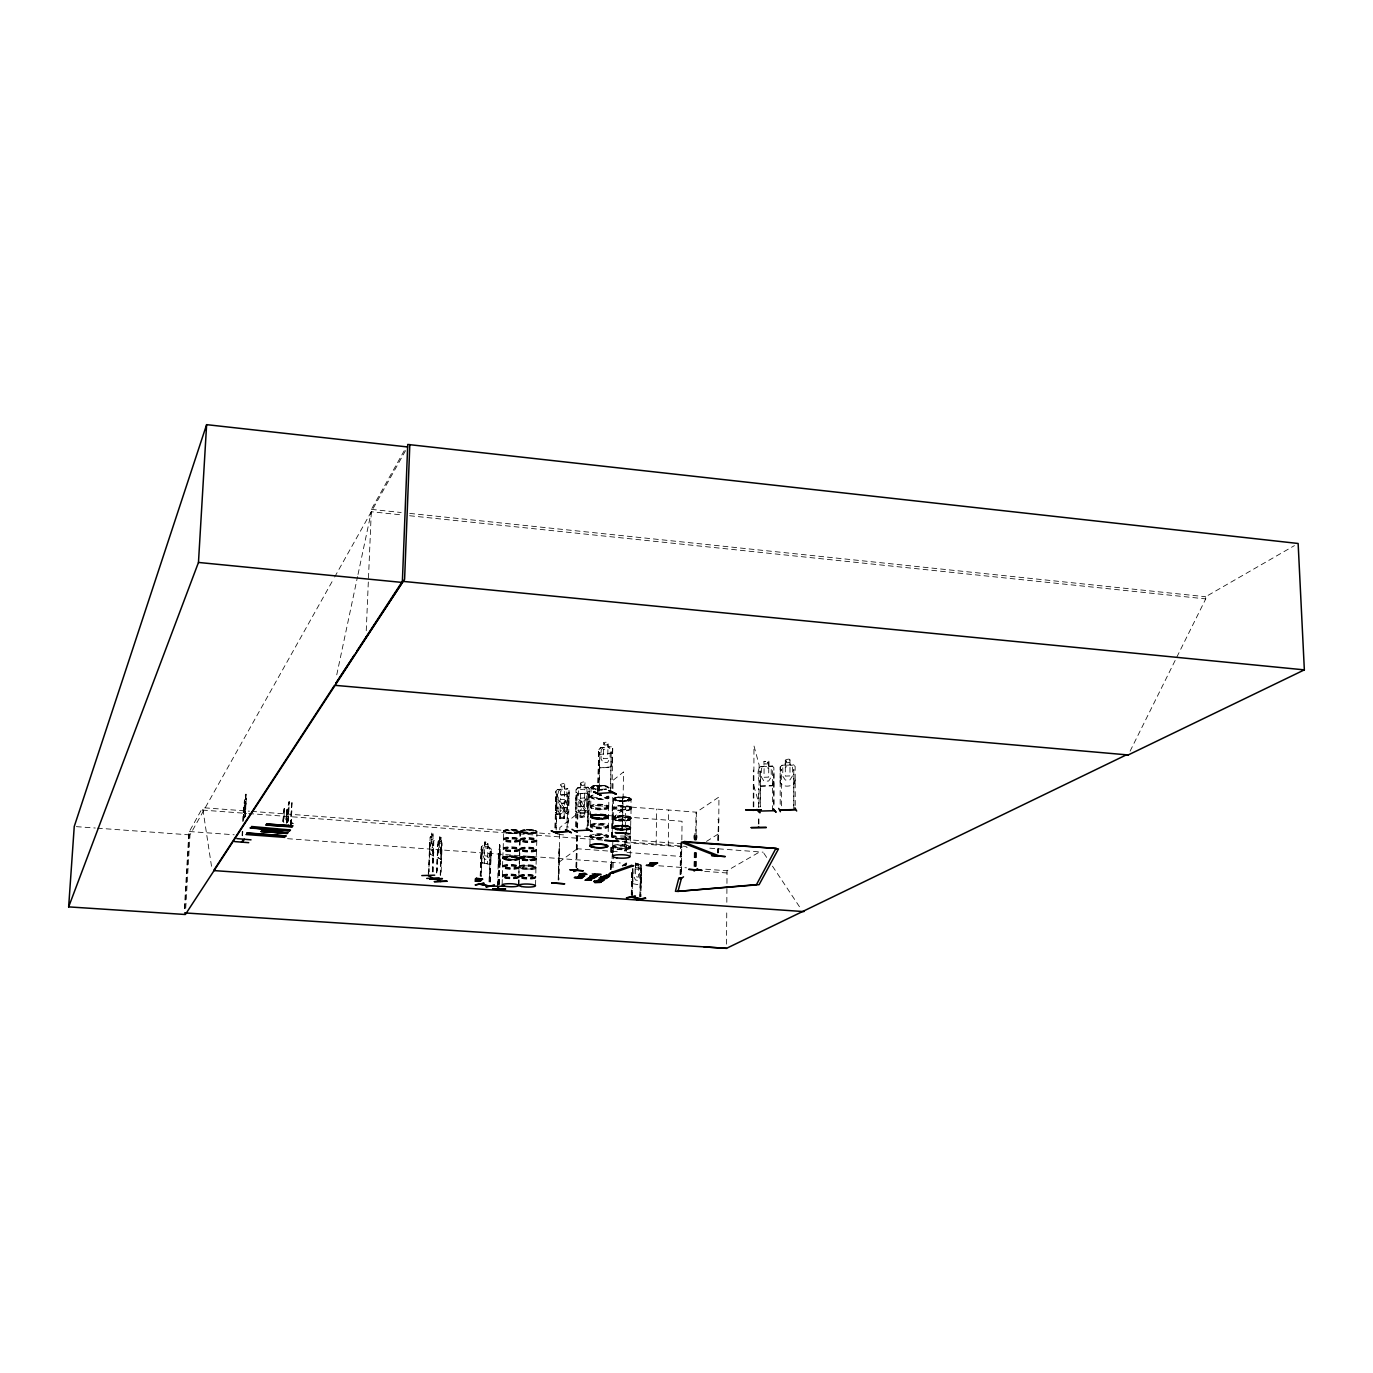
<?xml version="1.0" encoding="UTF-8"?>
<svg xmlns="http://www.w3.org/2000/svg" width="1373" height="1373" viewBox="0 0 1373 1373"><rect width="100%" height="100%" fill="white"/><g stroke="black" fill="none" stroke-linecap="round" stroke-linejoin="round"><path stroke-width="0.75" stroke-dasharray="5 3.75" d="M793.766 809.555L793.783 769.361L795.242 769.429L793.783 769.361M793.851 805.453L793.869 769.481M795.242 805.402L795.156 766.443L793.508 764.95L781.941 765.345L780.139 767.009L780.207 805.9M768.914 766.117L768.897 761.174L763.903 761.363L764.075 766.46L761.586 768.194L761.552 777.358L764.04 781.203L768.691 781.031L771.214 777.015L771.231 767.833L768.743 766.288L768.726 761.346L764.092 761.569M772.381 810.654L772.484 770.562L773.96 770.631L773.874 806.5L773.874 767.644L772.278 765.962L773.737 767.764M780.293 767.078L780.276 780.207L781.941 784.91M781.58 805.848L781.563 769.807L780.173 769.858L781.563 769.807M753.262 806.843L753.331 770.047M753.794 806.843L753.966 745.831L759.149 765.036L758.994 807.307M758.411 823.972L758.359 815.356M758.48 807.307L758.462 788.256M758.926 823.972L758.891 815.339M760.419 771.128L760.282 806.946L760.419 771.128L759.046 771.18M766.649 857.421L763.165 852.187L763.182 849.887M717.65 852.959L717.684 848.771M717.753 840.413L718.783 819.286L717.907 819.509M718.113 852.993L718.096 848.531M718.216 840.448L718.319 819.252M718.525 852.753L718.56 848.565M718.628 840.207L718.954 797.009L696.351 812.232L696.077 840.053M726.54 944.161L726.763 910.659M726.832 902.284L726.935 885.534M726.952 883.44L727.038 870.757L761.363 850.934M680.15 874.567L680.459 846.901M680.287 874.481L680.648 842.559M681.677 842.747L681.317 874.652L681.815 841.992M681.849 839.933L682.055 821.294L612.924 815.94L612.547 836.775M694.137 866.449L694.275 852.204M694.395 839.984C692.009 832.004 698.943 831.866 696.454 839.813M694.275 866.363L694.429 852.118M694.549 839.898L694.601 833.789M695.322 866.535L695.476 850.247M695.579 840.07L696.506 833.703M695.459 866.449L695.613 852.204M695.733 839.984L696.008 812.164L625.762 806.655L625.367 829.944M695.802 866.517L695.871 851.998M696.197 866.294L696.334 852.032M668.256 845.888L668.702 810.036M656.14 844.979L656.637 809.075M631.271 799.206L629.435 800.339M630.156 856.066L630.396 847.639M630.499 834.389L630.825 818.892M631.271 895.093L631.683 869.658M631.563 895.042L631.975 869.607M632.438 868.268L633.056 883.714L632.061 879.389M632.095 897.376L632.541 869.83M632.438 895.196L632.85 869.761M634 868.56L633.88 876.334L635.39 879.973L638.308 880.522L639.921 877.484L638.668 863.771L635.459 863.171L635.476 867.324M635.493 867.496L635.545 863.154M639.784 896.655L640.573 864.887L640.093 896.603M640.642 896.826L641.431 865.059L640.951 896.758M632.953 883.731L640.402 885.104L641.517 881.157L641.689 870.001L640.522 868.337L635.579 867.479M612.512 748.457L612.272 761.861L610.848 766.906L600.001 767.867L598.542 763.148M610.59 869.435L610.745 860.871M610.899 852.307L611.054 843.743M612.066 788.377L612.753 748.422L611.208 746.723L608.016 747.032L608.119 742.021L603.434 742.484L603.571 747.684L601.202 749.572L601.031 758.943L603.296 762.753L607.655 762.341L610.075 758.102L610.247 748.714L607.93 747.255L607.947 742.209M610.728 869.349L610.882 860.785M611.036 852.204L611.191 843.64M611.191 869.469L611.345 860.905L611.311 869.384M611.5 852.341L611.654 843.777M611.569 837.29L612.375 802.93L612.238 837.204M611.62 852.255L611.774 843.691M612.066 837.341L612.787 796.992M612.924 788.634L613.079 780.293L623.599 771.901L622.432 829.996M611.86 867.479L612.221 854.555M612.135 852.496L612.427 843.846M612.615 855.705L612.581 846.746M612.839 841.855L612.615 846.66M617.352 829.464L613.233 828.245L613.165 817.776M613.25 817.484L613.439 808.646M613.645 798.743L613.319 808.268M613.044 867.582L613.405 854.641M613.319 852.599L613.594 843.932M614.52 827.473L614.812 828.125M614.932 798.708L616.099 799.223L614.675 799M614.623 827.73L614.16 828.022M621.935 829.961L622.535 795.121M622.123 829.824L622.724 794.984M625.196 832.69L624.887 851.123L625.333 832.072M626.088 851.226L626.586 828.588L625.384 828.503M626.225 851.123L626.517 832.69M628.405 800.442L627.736 799.738L629.074 800.133M627.942 829.155C626.139 828.211 631.151 828.794 626.998 828.811M629.606 800.064L628.062 799.67M597.736 791.517L598.645 749.709L600.396 747.822L611.294 746.775M597.976 791.637L598.645 749.709M599.023 791.414L599.778 752.507L599.263 791.534M597.066 818.342L606.849 817.519L605.459 817.81M608.514 808.079A8.907 1.939 1.1 0 1 595.075 809.469A8.907 1.939 1.1 0 1 595.23 806.123A8.907 1.939 1.1 0 1 608.514 808.079L608.342 826.495M610.453 792.478L611.208 751.443L612.495 751.306M610.762 788.497L611.208 751.443M291.368 823.302L291.316 823.011M291.642 823.714L292.621 822.77L292.792 823.714M576.591 826.615L577.106 792.393L575.888 792.478L577.106 792.393M575.974 867.393L576.66 835.059M576.282 867.17L576.883 834.63M576.917 827.782L577.226 813.159L612.152 815.871M576.42 867.427L577.106 835.093M576.746 867.204L577.364 834.767M577.587 827.936L577.896 813.297L559.824 827.593L558.622 879.973M588.004 787.192C581.328 790.247 588.845 778.405 580.573 783.022L580.539 787.759L577.604 787.948L588.004 787.192L589.377 788.754L588.639 825.757M588.948 810.242L587.352 812.027L584.469 812.232L584.435 817.004L580.075 817.107L580.178 812.387L577.982 810.98L578.17 802.175L580.47 798.228L580.642 789.475L584.795 789.149L584.606 797.953M580.71 783.176L580.676 787.913L578.428 789.647L578.256 798.434L580.384 802.038L584.52 801.729L586.82 797.782L587.009 788.977L584.812 787.587L585.001 782.679M587.129 830.013L587.919 791.569L589.343 791.586L587.919 791.569M587.421 825.842L588.107 791.672M588.451 825.654L589.171 788.789M589.944 845.167L590.047 835.762A9.079 1.871 1.1 0 1 602.97 834.527A9.079 1.871 1.1 0 1 605.424 837.599M590.716 806.002L590.905 797.456M591.128 787.158L590.939 795.842M592.278 787.742L593.445 787.398M592.673 816.42L591.471 816.901L592.69 816.369M593.205 787.536L592.827 787.793M558.176 879.956L559.206 848.325L558.931 879.767M558.485 879.733L559.206 848.325M564.2 813.52L564.234 818.377L559.824 818.703L560.012 813.794L557.85 812.37L558.056 803.6L560.338 799.687L560.527 790.951L564.646 790.625L564.44 799.395L566.568 802.965L566.38 811.752L564.131 813.485L564.028 818.205M559.978 818.531L560.081 813.829M564.715 784.343L564.681 789.063L566.843 790.47L566.654 799.24L564.354 803.154L564.166 811.924L560.047 812.215L560.253 803.445L564.372 803.136L560.253 803.462L558.142 799.875L558.33 791.123L560.579 789.389L560.476 784.515C569.846 780.087 560.356 791.637 567.838 788.668L569.194 790.247L568.405 827.112M566.877 831.369L567.736 793.028L568.954 792.942M567.186 827.198L567.736 793.028M568.714 802.793L568.988 790.282M575.373 826.7L576.008 789.732L577.673 787.982M576.094 798.605L575.836 811.151L577.123 812.644L587.404 812.061M555.001 827.936L555.928 791.191L557.575 789.458L560.424 789.235M555.207 828.039L555.928 791.191M556.168 829.979L557.009 793.851L556.425 827.953M534.011 859.755C533.908 861.952 510.43 854.195 502.999 857.164M534.663 832.244C539.572 832.089 525.859 835.007 513.742 829.498M535.556 885.173L535.779 877.467M536.431 850.556L536.002 868.028A8.341 1.613 1.5 0 0 525.481 865.831A8.341 1.613 1.5 0 0 522.015 868.457A8.341 1.613 1.5 0 0 535.899 868.028L535.796 876.214M536.826 840.533L536.534 849.338M536.894 831.557L536.86 840.448M517.398 859.464L516.883 859.086M518.445 832.055L517.381 831.763M516.832 858.794L515.819 859.275L517.827 858.863M517.398 832.484C518.805 831.231 516.746 832.999 517.604 832.501M517.844 859.395L516.437 859.567M517.209 832.227L518.359 832.038M518.565 884.864L519.166 866.723M519.045 867.822L519.045 867.873A8.341 1.613 1.5 0 1 505.092 868.165A8.341 1.613 1.5 0 1 508.473 865.539A8.341 1.613 1.5 0 1 518.943 867.736L518.874 876.935M519.989 831.249L519.921 849.235M519.114 884.83L518.977 876.609M520.573 831.214L519.904 839.692M522.581 831.592L521.397 831.712L522.306 831.283M521.191 858.211L522.083 858.76L521.174 858.485M287.146 816.592L287.008 810.036M291.179 824.589L292.003 803.411M489.028 881.861L490.23 851.397L489.32 881.809M489.938 882.032L491.122 851.586L489.921 851.466M490.23 881.964L491.156 849.012L489.989 847.433L482.421 845.922L481.391 847.158L481.134 858.417M487.896 846.832L491.242 848.995L490.899 860.339L489.56 864.355L481.82 862.862L480.928 858.451M497.61 886.632L498.468 851.964M497.987 884.384L499.137 849.424M498.124 884.607L499.103 849.424M499.309 884.298L499.618 844.584L499.875 859.035M498.862 884.298L499.738 854.246M498.983 884.521L499.652 850.368M498.639 860.751L499.995 867.204L500.287 850.35M502.14 884.521L502.329 876.918M502.364 875.511L502.449 866.895M503.41 838.852L503.651 831.712M502.878 858.743L502.964 857.181L503.119 858.64M505.487 831.146L504.475 831.334L505.573 830.94M504.423 858.52L504.251 858.022M505.436 830.974L504.475 831.42L505.865 831.437M480.172 876.128L481.271 849.647M480.464 876.077L481.271 847.072L482.472 845.751L484.823 846.214L483.124 847.45L482.884 855.345L484.429 859.069L487.518 859.67L489.251 856.598L489.492 848.703L487.999 846.849M481.082 876.3L482.18 849.836L481.374 876.249M484.72 846.197L484.755 841.992L488.136 842.627L487.381 863.909M484.309 863.308L484.841 841.975L488.136 842.627M436.374 872.885L437.798 844.172L437.266 871.048M436.803 872.868L437.918 841.598C438.296 838.474 442.775 842.318 442.106 844.241L441.042 875.339M438.553 840.345L437.953 857.576L441.128 859.584L441.711 842.404M439.429 841.134L439.669 836.689L441.076 837.581L441.54 843.794L440.441 854.727L439.12 853.92L438.536 850.076L439.669 836.689L441.025 837.684M440.75 841.941L441.076 837.581M440.218 875.116L441.196 846.557M440.596 875.339L441.625 846.54M428.273 873.554L429.886 840.533L429.183 871.701M428.599 875.837L430.144 837.942C429.509 834.269 436.219 840.43 432.873 838.302L433.216 833.909L431.654 833.016L433.164 834.012M433.405 848.171L432.564 851.157L431.225 850.35L430.624 846.472L431.791 833.016M432.323 871.701L433.336 842.953M432.718 871.924L433.01 838.302M433.164 871.906L433.851 838.766L434.452 840.585M287.317 822.702L287.832 806.329L289.222 801.798L288.244 825.739M287.609 822.719L289.222 801.798M290.458 825.207L291.711 804.063M290.664 825.224L291.385 808.577M282.752 821.432L284.314 808.731L283.902 822.221M283.044 821.466L284.314 808.731M366.248 630.722L371.397 509.383L404.606 450.018M287.18 809.778L286.322 814.824L286.717 811.031M291.814 802.553L291.505 807.925M624.303 825.722L628.216 826.031M242.077 835.539L242.283 831.437M242.643 821.397L243.725 804.664M242.369 835.831L242.592 831.712M243.244 819.372L244.634 800.305L244.154 802.261M242.558 835.591L242.781 831.472M243.33 821.174L244.291 802.244M245.87 794.16L244.377 813.451L246.024 794.178L245.183 795.242M244.651 816.815L245.681 800.425L244.566 809.813L245.218 808.92M245.149 816.849L246.248 799.378L245.286 816.472L245.595 811.615M590.15 835.419L590.064 835.711A9.079 1.871 1.1 0 0 601.357 837.993M601.855 814.601C604.034 813.194 612.89 817.141 605.527 818.068M608.754 807.221L608.874 797.181M612.804 836.569L612.942 837.53A8.753 1.802 1 0 1 621.797 836.003A8.753 1.802 1 0 1 630.447 837.976L630.482 847.055A8.907 1.802 1 0 1 616.958 848.291A8.907 1.802 1 0 1 617.232 845.184A8.907 1.802 1 0 1 630.447 847.021L630.43 846.969M211.511 866.294L202.62 807.684L249.508 811.203M283.61 822.204L284.022 808.714M286.459 823.096L286.906 814.532M286.665 823.096L286.7 818.995M288.176 821.603L288.931 801.763M290.973 824.572L292.02 807.273M513.021 856.392L515.029 856.409M184.394 908.6L188.77 833.789M184.857 908.737L189.371 831.523L202.62 807.684M185.733 908.222L190.006 834.904L333.622 578.891M536.448 850.574L536.654 849.647M502.552 866.397L503.102 849.75M286.15 817.879L286.408 815.476M499.806 867.204L500.235 863.291M500.081 859.447L499.738 862.398L499.137 857.799M590.922 795.894L590.888 797.301M590.304 825.242L590.647 807.375M286.562 810.602L287.094 809.521M291.557 803.634L292.174 802.793M609.063 787.724L604.532 785.699L595.556 785.476M608.565 816.986L608.17 817.519A8.873 1.888 1.1 0 0 595.058 815.716A8.907 1.905 1.1 0 0 594.904 818.995A8.873 1.888 1.1 0 0 608.308 817.639L606.231 818.257M613.439 799L616.22 797.438L624.766 797.061M613.233 828.245C614.795 823.886 627.547 825.224 630.825 827.988A8.787 1.836 1 0 0 617.61 826.306A8.787 1.836 1 0 0 617.335 829.481L619.463 829.687M590.922 787.416L595.556 785.51M605.733 818.428C602.026 818.274 590.716 820.865 590.682 815.528M433.851 852.032L433.267 856.048L434.04 852.084M499.12 849.509L499.343 848.205M515.75 829.67L503.719 830.511L506.174 832.467A8.221 1.699 1.6 0 1 509.486 829.687A8.221 1.699 1.6 0 1 519.801 831.987L520.779 831.987M520.178 831.506C521.98 828.571 539.692 828.382 535.796 832.793L535.075 832.793M504.011 859.103L505.418 859.447A8.238 1.613 1.5 0 1 508.748 856.803A8.238 1.613 1.5 0 1 519.08 859L519.646 858.074M533.977 859.292C538.662 859.652 519.595 862.828 519.921 857.49C522.169 855.207 541.889 856.237 533.994 859.635M286.528 814.841L286.133 819.372M519.063 867.685L519.475 866.741M631.099 808.543L631.082 808.628A8.873 1.922 1 0 1 617.627 810.001A8.873 1.922 1 0 1 617.901 806.672A8.873 1.922 1 0 1 631.065 808.611L630.996 798.64L626.86 797.335M336.745 674.847L357.564 576.557M358.01 574.463L371.294 511.734L401.088 514.841M535.796 877.484L535.83 876.386M640.23 884.967L641.414 881.123M519.698 849.647L519.114 866.5M598.456 763.234L599.984 768.091L610.985 767.078L612.495 761.912M555.705 803.84L557.095 808.388L567.461 807.633L568.92 802.845M575.888 798.554L577.364 793.766L587.85 793.01L589.274 797.593M575.956 798.588L577.364 793.766M588.914 801.351L587.49 806.02L577.261 806.775L575.802 802.398L577.226 806.981L587.661 806.208L589.12 801.403M555.859 800.03L557.249 795.224L567.667 794.469L569.074 799.035M555.996 800.047L557.318 795.259L567.564 794.641M795.173 779.71C796.632 787.656 778.731 788.686 780.104 780.242M793.628 784.669L795.156 779.658M772.312 785.819L773.84 780.842L772.312 785.819L760.539 786.197C759.08 780.551 755.51 770.837 760.762 766.58L772.244 766.168L768.708 766.254M502.312 875.785L502.346 876.918M519.509 866.655L519.904 849.218M608.29 826.632L608.136 836.277M612.839 836.432L612.942 835.934A8.753 1.802 1 0 0 622.741 837.925A8.753 1.802 1 0 0 630.224 835.814M630.842 818.892L630.825 817.948M608.085 836.946L607.999 837.461A8.942 1.836 1.1 0 0 598.336 835.419A8.942 1.836 1.1 0 0 590.236 837.41A8.942 1.836 1.1 0 0 601.305 839.092M430.659 836.689L430.006 837.942M631.048 808.663L630.962 818.308A8.873 1.888 1 0 1 617.455 819.544A8.873 1.888 1 0 1 617.73 816.266A8.873 1.888 1 0 1 630.911 818.188L630.945 818.222M590.339 816.128L593.119 814.687M519.921 840.19L519.629 849.132M503.222 848.463L503.376 840.396M1130.099 751.151L1205.734 598.903L1205.648 596.74L1294.43 545.613M516.505 832.313L518.548 831.832M521.826 831.626L522.598 831.798M516.866 859.532L516.385 859M518.17 859.515L519.148 859.017A8.238 1.613 1.5 0 1 505.401 859.447L518.376 859.395L516.78 859.447M515.39 859.91L517.741 858.88M334.669 577.02L405.55 450.653M533.102 859.515L534.303 859.429M590.373 816.506L593.119 815.133M629.143 828.794L627.066 828.932M606.986 817.965L604.498 817.93L605.871 818.257M605.665 817.793L606.849 817.827L605.442 818.136M534.011 832.725L534.131 832.759M516.643 832.244L517.535 832.021M628.439 799.635L627.324 800.305L629.332 800.013M622.226 801.18L617.85 800.837A8.753 1.939 1 0 1 618.107 797.49A8.753 1.939 1 0 1 631.099 799.429L630.842 799.91A8.684 1.922 1 0 1 617.867 801.317A8.684 1.922 1 0 1 618.125 798.005A8.684 1.922 1 0 1 631.031 799.927M627.186 829.155L629.109 829.189L628.422 828.64M628.199 826.048C635.596 828.932 622.329 830.957 619.463 829.721M630.413 828.537L630.791 827.988A8.787 1.836 1 0 1 617.335 829.481M245.338 795.259L245.99 794.349M245.836 795.276L245.75 796.786M245.081 799.687L244.48 800.425L246.248 798.228M245.595 798.897L246.265 798.073L246.385 799.481M243.519 818.462L245.132 816.317L243.673 818.48M502.964 857.576L504.028 859.086M598.868 749.795L600.464 747.976M576.214 789.818L577.724 788.136M567.083 813.279L568.8 811.683L567.135 813.434L564.337 813.674M758.926 768.228L760.659 766.391L764.057 766.426M612.409 817.879L622.964 810.019M559.034 862.193L577.141 848.823M612.409 837.513L613.714 837.513M630.379 828.623L628.371 829.172M519.938 857.902L523.731 856.958M536.689 832.278A8.221 1.699 1.5 0 0 526.443 829.979A8.221 1.699 1.5 0 0 523.027 832.759A8.221 1.699 1.5 0 0 536.689 832.278L535.813 830.699M502.981 857.593L513.004 856.58L519.475 858.451M706.46 841.426L718.663 833.737M592.467 787.587L593.376 787.518M517.57 832.364L518.702 832.536M518.891 832.484L519.869 832.004A8.221 1.699 1.6 0 1 506.156 832.467M591.488 816.849L592.673 816.781L591.54 816.746M517.278 859.532L518.205 859.309M521.105 858.691L521.98 858.691M535.11 859.824L536.38 858.64M519.063 832.416L506.174 832.501M592.226 786.197L593.685 785.802M615.035 799.12L615.173 798.897M605.733 818.394L606.832 817.467M627.358 828.417L628.851 828.4M624.32 825.585C601.666 825.001 619.292 832.227 629.418 828.657M520.779 857.49L522.049 857.181M638.565 863.789L635.459 863.171M638.599 867.925L641.586 870.036M628.456 800.751L619.961 801.043M593.119 814.67L601.855 814.464M593.102 815.099L597.152 814.704M505.058 856.872L508.714 856.529M516.128 859.172L517.587 859.292M515.407 859.549L519.457 857.988M598.628 754.498L612.684 753.176M600.018 752.627L598.731 752.747M557.575 789.458L567.77 788.823M557.215 793.954L556.014 794.057M577.467 793.92L587.73 793.182M560.338 799.704L564.457 799.378M580.47 798.262L584.606 797.919L586.752 801.523L586.58 810.345L584.314 812.095L584.28 816.849L579.921 817.278L580.024 812.559L576.986 812.782L575.682 811.22M556.923 814.017L567.152 813.314M555.567 812.627L556.923 814.206L559.927 813.983M564.234 818.377L559.824 818.703M628.405 799.91L627.41 800.15M601.7 818.806L603.863 818.651M514.171 833.068L516.128 832.948M534.011 832.398L535.298 832.416M523.731 856.924L536.019 858.228M505.127 858.468L504.114 857.988M515.407 859.567L505.418 859.103M534.2 859.841L534.612 859.412M781.906 765.224L785.15 765.104L785.133 760.144C795.379 755.631 785.339 767.73 793.594 764.778L795.156 766.443M760.659 786.025L772.192 785.665M437.815 857.576L441.248 859.412M597.718 785.356L600.052 785.339M597.152 814.67L605.853 815.339L608.514 816.866M526.477 829.704A8.169 1.699 1.5 0 1 536.654 831.987A8.169 1.699 1.5 0 1 523.062 832.467A8.169 1.699 1.5 0 1 526.477 829.704L528.554 829.652M628.148 829.086L628.765 828.88M621.729 829.79L624.011 829.773M508.765 856.1A8.238 1.613 1.5 0 1 519.097 858.314A8.238 1.613 1.5 0 1 505.418 858.743A8.238 1.613 1.5 0 1 508.765 856.1L510.859 856.117M513.433 860.03L509.177 859.944M499.497 848.789L500.064 866.226M527.85 856.821L529.995 856.906M526.082 859.893L528.21 859.979M628.662 799.618L630.001 800.287L629.246 799.687M605.888 817.604L606.866 817.776M599.383 818.428L590.665 816.815M704.709 871.374L727.038 872.971M576.471 848.686L611.517 851.277M612.289 851.346L618.588 851.809M626.998 852.444L681.66 856.495M189.371 831.523L234.182 834.784M287.523 838.68L620.356 862.982M635.304 864.063L643.834 864.681M658.765 865.779L686.5 867.805M705.705 869.212L727.038 870.757M76.339 826.649L95.286 828.022M97.397 828.176L190.006 834.904M251.637 811.374L550.041 833.84M558.571 834.475L567.083 835.127M575.613 835.762L603.331 837.856M616.117 838.817L680.047 843.623M202.483 810.087L246.574 813.4M248.702 813.554L603.073 840.156M622.278 841.598L686.311 846.42M709.807 848.171L763.165 852.187M625.161 842.662L687.221 847.313M285.979 819.904L285.927 818.651M293.41 823.44L291.694 823.697M694.463 833.874L695.648 833.977M243.484 818.634L243.639 814.446M504.063 858.571L505.436 859.086A8.187 1.613 1.5 0 0 519.045 858.64A8.187 1.613 1.5 0 0 508.765 856.443A8.187 1.613 1.5 0 0 505.453 859.069M371.397 509.383L401.191 512.507M409.703 513.399L1205.648 596.74M409.6 515.733L1205.734 598.903M617.352 829.155A8.77 1.836 1 0 0 630.636 827.85L630.791 827.902A8.77 1.836 1 0 0 617.627 825.98A8.736 1.836 1 0 0 617.369 829.12A8.736 1.836 1 0 0 630.585 827.816A8.736 1.836 1 0 0 617.644 825.962A8.77 1.836 1 0 0 617.352 829.155L619.463 829.292M604.635 817.862L605.647 818.154M624.749 797.095L626.877 797.301M522.358 859.378A8.187 1.613 1.5 0 0 535.985 858.949A8.187 1.613 1.5 0 0 525.756 856.752A8.187 1.613 1.5 0 0 522.358 859.378L524.074 859.687M594.921 818.085L591.643 817.33M603.983 815.03L605.836 815.39M482.009 862.725L489.577 864.183M640.264 864.956L641.431 865.059M480.979 849.715L482.18 849.836M484.532 855.671L487.621 856.271M484.772 847.776L487.844 848.377M533.754 857.421L535.092 857.782M628.662 797.679L630.07 798.125M606.385 786.043L607.827 786.506M504.063 858.743L503.136 858.314M556.854 814.172L555.636 812.524M567.461 807.633L557.146 808.199L555.773 803.754M600.396 747.822L603.416 747.53M587.781 792.976L589.12 797.627M589.309 788.72L587.867 787.313M430.538 836.844L431.534 837.479M440.716 839.658L439.926 837.719L440.767 838.251M286.888 809.504L287.214 810.396M772.467 866.14L800.322 908.016M499.995 867.204L498.674 865.23L498.777 860.751M590.956 787.398L595.487 789.303A8.925 2.008 1.1 0 1 591.626 786.832A8.925 2.008 1.1 0 1 601.614 785.734A8.925 2.008 1.1 0 1 608.926 787.862M499.635 848.789L500.424 850.35M500.081 847.519L500.115 846.111M499.618 844.584L500.218 845.562M613.474 798.983L617.867 800.802A8.753 1.939 1 0 0 631.099 799.429M630.499 836.346L630.447 837.89A8.753 1.802 1 0 1 621.574 839.607M753.794 785.751L759.012 803.789M246.265 798.073L246.402 799.395M626.277 835.728A8.89 1.836 1 0 1 628.68 838.474A8.89 1.836 1 0 1 615.344 838.388M613.079 837.53A8.89 1.836 1 0 1 615.482 835.797M617.215 839.281A8.753 1.802 1 0 1 615.43 838.954M629.486 835.951A8.89 1.836 1 0 1 627.015 838.251A8.89 1.836 1 0 1 615.344 837.873M613.954 837.461A8.89 1.836 1 0 1 614.057 835.625M606.231 788.84A8.89 2.008 1.1 0 1 591.917 787.982A8.89 2.008 1.1 0 1 599.314 785.287A8.89 2.008 1.1 0 1 608.565 787.999M602.215 790.161A8.856 1.991 1.1 0 1 597.65 790.076M593.702 789.475A8.856 1.991 1.1 0 1 595.607 786.386A8.856 1.991 1.1 0 1 608.565 787.845M606.145 796.357A8.907 1.974 1.1 0 1 606.059 799.137A8.907 1.974 1.1 0 1 593.479 798.897A8.907 1.974 1.1 0 1 593.531 796.117M607.69 796.186A9.045 2.008 1.1 0 1 604.944 798.777A9.045 2.008 1.1 0 1 592.861 798.176A9.045 2.008 1.1 0 1 593.445 795.499M608.582 796.168A9.045 2.008 1.1 0 1 597.427 798.399A9.045 2.008 1.1 0 1 593.445 794.967M608.737 796.1A8.907 1.974 1.1 0 1 604.223 797.713M597.495 797.764A8.907 1.974 1.1 0 1 592.141 794.778M601.34 838.525A9.079 1.871 1.1 0 1 590.012 836.655L590.064 836.741A9.079 1.871 1.1 0 1 599.915 834.835A9.079 1.871 1.1 0 1 607.793 837.341M590.493 825.688A9.062 1.905 1.1 0 1 603.107 824.692A9.062 1.905 1.1 0 1 606.66 827.576A9.062 1.905 1.1 0 1 592.827 827.576M591.385 827.147A9.062 1.905 1.1 0 1 590.493 826.666M596.809 833.72A8.942 1.836 1.1 0 1 607.964 835.882L608.033 835.882A8.942 1.836 1.1 0 1 595.281 837.135A8.942 1.836 1.1 0 1 592.776 834.115M590.613 827.267A8.925 1.871 1.1 0 1 600.808 825.139A8.925 1.871 1.1 0 1 606.54 828.159A8.925 1.871 1.1 0 1 591.506 827.73M590.201 825.636A9.062 1.905 1.1 0 1 603.107 824.16A9.062 1.905 1.1 0 1 605.081 827.387A9.062 1.905 1.1 0 1 590.493 826.134M785.305 766.889L785.305 776.088L789.99 775.917L789.99 766.718L785.305 766.889M785.287 760.299L785.322 765.259L782.799 766.992L782.782 776.174L785.287 780.036L789.99 779.864L792.496 775.831L792.513 766.632L789.99 765.087L789.973 760.127L785.287 760.299M786.163 761.123L786.145 762.77L789.166 762.65L789.166 761.02L786.163 761.123M767.919 762.238L767.919 763.869L764.915 763.989L764.933 762.341L767.919 762.238M768.743 767.919L768.708 777.101L764.04 777.272L764.075 768.091L768.743 767.919M635.562 868.869L635.442 876.626L638.359 877.193L638.479 869.435L635.562 868.869M636.162 864.115L636.145 865.505L638.016 865.865L638.033 864.475L636.162 864.115M603.536 749.349L603.365 758.72L607.724 758.308L607.913 748.937L603.536 749.349M604.429 743.428L604.395 745.093L607.209 744.818L607.226 743.153L604.429 743.428M580.384 802.004L580.195 810.808L584.349 810.516L584.538 801.695L580.384 802.004M580.865 814.704L580.83 816.266L583.491 816.077L583.525 814.498L580.865 814.704M581.5 783.932L581.466 785.493L584.126 785.287L584.16 783.726L581.5 783.932M560.699 816.094L560.665 817.656L563.308 817.467L563.342 815.905L560.699 816.094M561.385 785.425L561.351 786.986L563.994 786.78L564.028 785.219L561.385 785.425M485.476 842.953L485.424 844.361L487.398 844.755L487.449 843.348L485.476 842.953M439.514 842.541L439.24 850.505L440.561 851.311L440.836 843.365L439.514 842.541M431.62 838.903L431.345 846.918L432.684 847.725L432.958 839.727L431.62 838.903M432.049 834.046L432.855 836.003L432.049 834.046M630.911 809.143L630.928 809.195A8.736 1.888 1 0 1 617.678 810.568A8.736 1.888 1 0 1 617.953 807.29A8.736 1.888 1 0 1 630.911 809.195M630.31 848.085L630.31 848.136A8.77 1.768 1 0 1 617.009 849.389A8.77 1.768 1 0 1 617.266 846.334A8.77 1.768 1 0 1 630.276 848.136M586.134 810.276L584.641 810.516L582.392 806.397C580.556 813.348 575.544 812.181 581.551 805.402C575.544 799.258 580.916 797.164 582.512 804.286C584.417 797.044 589.704 798.056 583.388 805.23L586.134 810.276M565.933 811.683L564.475 811.924L562.244 807.822C560.064 814.893 555.636 813.4 561.403 806.826C555.447 800.716 560.785 798.605 562.364 805.711C564.269 798.485 569.503 799.515 563.222 806.655L565.933 811.683M630.945 818.565L630.928 818.617A8.873 1.888 1 0 0 617.713 816.781A8.873 1.888 1 0 0 617.438 820.059A8.873 1.888 1 0 0 630.894 818.703L630.911 818.651M608.702 807.393L608.702 807.444A9.045 1.974 1.1 0 0 595.161 805.505A9.045 1.974 1.1 0 0 595.024 808.903A9.045 1.974 1.1 0 0 608.668 807.478L608.668 807.478M630.464 847.501L630.447 847.553A8.907 1.802 1 0 1 616.94 848.823A8.907 1.802 1 0 1 617.215 845.717A8.907 1.802 1 0 1 630.43 847.536L630.43 847.536M629.915 800.356L628.268 800.545L629.881 800.373M606.282 789.235L604.412 789.475A8.925 2.008 1.1 0 0 606.248 789.235M429.732 849.475L429.886 854.023L433.405 856.048L430.075 853.903L429.783 849.475M602.249 789.664L597.633 789.578A8.925 2.008 1.1 0 0 602.249 789.664M631.082 808.096L631.048 808.062A8.873 1.922 1 0 0 617.901 806.157A8.873 1.922 1 0 0 617.627 809.486A8.873 1.922 1 0 0 631.065 808.096L631.134 808.216M608.702 806.946L608.668 806.895A9.045 1.974 1.1 0 1 595.024 808.371A9.045 1.974 1.1 0 1 595.178 804.973A9.045 1.974 1.1 0 1 608.685 806.964L608.651 806.861M630.825 827.524L630.808 827.49A8.787 1.836 1 0 0 617.627 825.551A8.787 1.836 1 0 0 617.352 828.726A8.787 1.836 1 0 0 630.653 827.404M608.565 806.5L608.565 806.466A8.907 1.939 1.1 0 1 595.11 807.753A8.907 1.939 1.1 0 1 595.264 804.406A8.907 1.939 1.1 0 1 608.548 806.363M630.962 807.564L630.945 807.513A8.736 1.905 1 0 0 617.987 805.608A8.736 1.905 1 0 0 617.713 808.886A8.736 1.905 1 0 0 630.945 807.513M630.791 817.639L630.773 817.587A8.753 1.871 1 0 0 617.799 815.699A8.753 1.871 1 0 0 617.524 818.943A8.753 1.871 1 0 0 630.791 817.587A8.736 1.871 1 0 0 617.799 815.699A8.736 1.871 1 0 0 617.541 818.926A8.736 1.871 1 0 0 630.773 817.587M522.547 851.432A8.204 1.63 1.5 0 0 536.191 850.985A8.204 1.63 1.5 0 0 525.962 848.754A8.204 1.63 1.5 0 0 522.547 851.432M522.478 850.9A8.324 1.665 1.5 0 0 536.328 850.436A8.324 1.665 1.5 0 0 525.945 848.188A8.324 1.665 1.5 0 0 522.478 850.9M522.375 858.829A8.169 1.613 1.5 0 0 535.968 858.4A8.169 1.613 1.5 0 0 525.773 856.22A8.169 1.613 1.5 0 0 522.375 858.829M523.062 833.257A8.152 1.682 1.5 0 0 536.62 832.776A8.152 1.682 1.5 0 0 526.46 830.493A8.152 1.682 1.5 0 0 523.062 833.257M522.324 859.052A8.238 1.63 1.5 0 0 536.036 858.606A8.238 1.63 1.5 0 0 525.756 856.409A8.238 1.63 1.5 0 0 522.324 859.052M522.735 841.426A8.324 1.699 1.5 0 0 536.568 840.962A8.324 1.699 1.5 0 0 526.202 838.663A8.324 1.699 1.5 0 0 522.735 841.426M522.598 849.853A8.204 1.648 1.5 0 0 536.242 849.389A8.204 1.648 1.5 0 0 526.013 847.158A8.204 1.648 1.5 0 0 522.598 849.853M522.804 841.958A8.187 1.665 1.5 0 0 536.431 841.495A8.187 1.665 1.5 0 0 526.219 839.246A8.187 1.665 1.5 0 0 522.804 841.958M522.495 850.419A8.324 1.665 1.5 0 0 536.345 849.956A8.324 1.665 1.5 0 0 525.962 847.69A8.324 1.665 1.5 0 0 522.495 850.419M522.735 840.945A8.324 1.699 1.5 0 0 536.586 840.465A8.324 1.699 1.5 0 0 526.202 838.182A8.324 1.699 1.5 0 0 522.735 840.945M522.856 840.379A8.187 1.665 1.5 0 0 536.465 839.916A8.187 1.665 1.5 0 0 526.254 837.65A8.187 1.665 1.5 0 0 522.856 840.379M521.843 878.514A8.221 1.562 1.5 0 0 535.504 878.102A8.221 1.562 1.5 0 0 525.258 875.991A8.221 1.562 1.5 0 0 521.843 878.514M521.757 877.982A8.358 1.579 1.5 0 0 535.659 877.57A8.358 1.579 1.5 0 0 525.241 875.408A8.358 1.579 1.5 0 0 521.757 877.982M522.341 860.253A8.169 1.613 1.5 0 0 535.933 859.807A8.169 1.613 1.5 0 0 525.739 857.627A8.169 1.613 1.5 0 0 522.341 860.253M522.306 859.755A8.238 1.613 1.5 0 0 536.019 859.309A8.238 1.613 1.5 0 0 525.739 857.112A8.238 1.613 1.5 0 0 522.306 859.755M521.877 876.918A8.221 1.562 1.5 0 0 535.556 876.506A8.221 1.562 1.5 0 0 525.293 874.378A8.221 1.562 1.5 0 0 521.877 876.918M522.083 869.006A8.221 1.579 1.5 0 0 535.745 868.577A8.221 1.579 1.5 0 0 525.499 866.414A8.221 1.579 1.5 0 0 522.083 869.006M521.774 877.484A8.358 1.579 1.5 0 0 535.659 877.072A8.358 1.579 1.5 0 0 525.241 874.91A8.358 1.579 1.5 0 0 521.774 877.484M522.032 867.976A8.341 1.613 1.5 0 0 535.899 867.547A8.341 1.613 1.5 0 0 525.499 865.35A8.341 1.613 1.5 0 0 522.032 867.976M522.135 867.41A8.204 1.596 1.5 0 0 535.796 866.981A8.204 1.596 1.5 0 0 525.55 864.818A8.204 1.596 1.5 0 0 522.135 867.41M617.507 820.625A8.736 1.854 1 0 0 630.756 819.286A8.753 1.871 1 0 0 617.764 817.398A8.753 1.871 1 0 0 617.49 820.625A8.753 1.871 1 0 0 630.773 819.286A8.736 1.854 1 0 0 617.781 817.398A8.736 1.854 1 0 0 617.507 820.625M617.867 800.476A8.701 1.922 1 0 0 631.065 799.086A8.701 1.922 1 0 0 618.142 797.147A8.736 1.922 1 0 0 617.85 800.51A8.736 1.922 1 0 0 631.099 799.12A8.736 1.922 1 0 0 618.125 797.181A8.701 1.922 1 0 0 617.867 800.476M617.387 828.485A8.719 1.819 1 0 0 630.585 827.164A8.719 1.819 1 0 0 617.661 825.31A8.719 1.819 1 0 0 617.387 828.485M617.369 829.979A8.719 1.819 1 0 0 630.567 828.674A8.719 1.819 1 0 0 617.627 826.821A8.719 1.819 1 0 0 617.369 829.979M617.026 847.69A8.77 1.768 1 0 0 630.31 846.42A8.77 1.768 1 0 0 617.301 844.618A8.77 1.768 1 0 0 617.026 847.69M505.659 851.14A8.204 1.63 1.6 0 0 519.269 850.676A8.204 1.63 1.6 0 0 508.988 848.463A8.204 1.63 1.6 0 0 505.659 851.14M505.59 850.608A8.324 1.665 1.6 0 0 519.423 850.144A8.324 1.665 1.6 0 0 508.954 847.879A8.324 1.665 1.6 0 0 505.59 850.608M506.208 832.158A8.169 1.699 1.6 0 0 519.766 831.695A8.169 1.699 1.6 0 0 509.52 829.395A8.169 1.699 1.6 0 0 506.208 832.158M505.47 858.537A8.169 1.613 1.5 0 0 519.045 858.091A8.169 1.613 1.5 0 0 508.782 855.911A8.169 1.613 1.5 0 0 505.47 858.537M506.191 832.965A8.152 1.682 1.6 0 0 519.732 832.484A8.152 1.682 1.6 0 0 509.503 830.202A8.152 1.682 1.6 0 0 506.191 832.965M505.848 841.134A8.324 1.699 1.6 0 0 519.663 840.671A8.324 1.699 1.6 0 0 509.229 838.371A8.324 1.699 1.6 0 0 505.848 841.134M505.71 849.544A8.204 1.648 1.6 0 0 519.32 849.098A8.204 1.648 1.6 0 0 509.023 846.866A8.204 1.648 1.6 0 0 505.71 849.544M505.933 841.666A8.187 1.665 1.6 0 0 519.526 841.203A8.187 1.665 1.6 0 0 509.246 838.937A8.187 1.665 1.6 0 0 505.933 841.666M505.607 850.11A8.324 1.665 1.6 0 0 519.423 849.647A8.324 1.665 1.6 0 0 508.971 847.398A8.324 1.665 1.6 0 0 505.607 850.11M505.865 840.654A8.324 1.699 1.6 0 0 519.681 840.173A8.324 1.699 1.6 0 0 509.246 837.873A8.324 1.699 1.6 0 0 505.865 840.654M505.968 840.087A8.187 1.665 1.6 0 0 519.578 839.624A8.187 1.665 1.6 0 0 509.297 837.358A8.187 1.665 1.6 0 0 505.968 840.087M504.904 878.205A8.221 1.562 1.5 0 0 518.548 877.81A8.221 1.562 1.5 0 0 508.233 875.682A8.221 1.562 1.5 0 0 504.904 878.205M504.818 877.673A8.358 1.579 1.5 0 0 518.685 877.261A8.358 1.579 1.5 0 0 508.199 875.099A8.358 1.579 1.5 0 0 504.818 877.673M505.436 859.944A8.169 1.596 1.5 0 0 519.011 859.515A8.169 1.596 1.5 0 0 508.748 857.336A8.169 1.596 1.5 0 0 505.436 859.944M504.938 876.609A8.221 1.562 1.5 0 0 518.582 876.197A8.221 1.562 1.5 0 0 508.267 874.069A8.221 1.562 1.5 0 0 504.938 876.609M505.161 868.697A8.204 1.579 1.5 0 0 518.805 868.268A8.204 1.579 1.5 0 0 508.491 866.106A8.204 1.579 1.5 0 0 505.161 868.697M504.835 877.193A8.358 1.579 1.5 0 0 518.702 876.763A8.358 1.579 1.5 0 0 508.216 874.601A8.358 1.579 1.5 0 0 504.835 877.193M505.11 867.667A8.341 1.613 1.5 0 0 518.96 867.238A8.341 1.613 1.5 0 0 508.491 865.041A8.341 1.613 1.5 0 0 505.11 867.667M505.213 867.101A8.204 1.596 1.5 0 0 518.84 866.672A8.204 1.596 1.5 0 0 508.542 864.509A8.204 1.596 1.5 0 0 505.213 867.101M594.921 818.136A8.89 1.905 1.1 0 0 608.342 816.763A8.89 1.905 1.1 0 0 595.058 814.841A8.89 1.905 1.1 0 0 594.921 818.136M594.938 817.484A8.873 1.905 1.1 0 0 608.325 816.111A8.873 1.905 1.1 0 0 595.093 814.189A8.873 1.905 1.1 0 0 594.938 817.484M594.904 817.742A8.959 1.922 1.1 0 0 608.393 816.351A8.959 1.922 1.1 0 0 595.041 814.429A8.959 1.922 1.1 0 0 594.904 817.742M595.058 815.716A8.873 1.888 1.1 0 0 594.921 819.012A8.907 1.905 1.1 0 0 608.325 817.621A8.907 1.905 1.1 0 0 595.041 815.699M594.887 818.514A8.959 1.905 1.1 0 0 608.376 817.124A8.959 1.905 1.1 0 0 595.024 815.202A8.959 1.905 1.1 0 0 594.887 818.514M594.749 826.752A8.925 1.871 1.1 0 0 608.205 825.396A8.925 1.871 1.1 0 0 594.887 823.508A8.925 1.871 1.1 0 0 594.749 826.752"/><path stroke-width="1.5" d="M773.531 808.972L776.105 812.284L772.673 808.989M780.413 811.752L778.714 808.405M756.506 809.521L760.024 812.799L757.347 809.504M594.097 791.895L601.014 795.293L594.2 791.775M407.627 446.963L206.619 424.652L74.245 826.495L68.65 906.884L185.372 914.504L402.34 582.444L407.73 444.457L1298.137 543.485L1304.35 669.87L1128.108 755.013M409.823 444.577L404.606 579.269L335.699 683.548L354.337 654.955M365.939 638.153L365.99 637.089M68.65 906.884L198.467 562.449L206.619 424.652M618.605 841.426L604.635 840.362L618.691 841.271M504.234 886.289L491.071 886.117M234.577 841.58L248.719 842.679M688.731 869.418L702.066 870.362L688.903 869.281M285.876 835.848L246.968 832.913M250.281 828.073L289.926 830.614L250.47 827.833M261.316 831.06L287.232 833.565M261.248 831.506L287.386 833.342M261.883 830.511L287.781 832.913M246.677 833.6L285.635 836.14M292.14 826.992L265.778 824.984L292.346 826.546M442.398 878.617L429.8 878.995M434.709 875.167L421.803 875.579M574.189 871.392L577.724 868.92L573.88 871.546M600.258 882.461L594.595 882.461L599.194 882.238M681.506 878.085L677.987 891.369L675.43 891.317L678.863 878.016L681.3 877.965M245.973 834.527L284.829 837.376M290.492 829.961L251.465 826.495M635.133 896.209L626.397 897.856L635.51 896.26M753.245 810.448L753.76 810.156M483.708 883.199L475.161 884.933L484.068 883.268M600.928 795.087L593.565 791.946M557.661 833.617L551.139 830.768L557.764 833.514M571.957 829.326L577.278 832.33M622.535 865.814L626.414 863.291M609.097 874.155L613.577 871.786L609.166 874.086M649.378 865.196L650.493 864.887M356.671 651.386L402.392 581.311L1304.35 669.87M236.825 838.594L251.019 839.847M648.434 865.144L649.755 864.836M241.425 841.958L244.257 839.349M242.283 841.769L244.257 839.384M602.026 878.188L605.974 878.136L604.978 878.394M696.283 869.641L695.424 869.898M476.053 880.059L477.118 880.882C469.6 880.831 484.085 881.895 478.405 880.968L481.202 880.419L475.865 880.213M476.757 879.475L481.734 880.024L480.636 880.368M574.24 877.725L581.191 878.394M583.885 874.155L587.009 874.378M584.864 874.052L585.687 873.468L580.075 873.88L584.744 873.554L581.414 873.794M582.324 877.604L577.467 877.09L579.149 876.626M576.162 870.499L576.317 870.774M592.209 874.035C613.062 873.777 589.927 876.42 594.56 874.378M592.175 876.146L596.826 875.751L595.659 876.18M621.883 833.411L622.656 833.308M594.423 881.088L601.323 881.758M599.074 877.965L605.991 878.634M599.006 879.509L602.438 880.162C588.725 879.681 612.358 881.226 600.087 879.664L604.395 879.715M602.541 877.141L607.45 877.673M609.458 873.914L613.491 871.598L609.646 874.138M611.877 873.091L613.216 873.074L611.74 873.091M624.766 864.767L626.122 864.75L624.526 864.75M649.223 864.612L654.235 865.162M758.634 811.1L774.012 810.722M780.379 810.156L795.396 809.624M725.047 856.649L711.815 855.413M683.531 876.832L680.167 879.252M694.103 871.066L697.621 868.611M579.166 877.21L583.199 877.038L582.015 877.416M579.852 877.261L582.324 877.072L581.294 877.364M704.04 946.907L726.506 948.348L1126.478 754.807L1128.211 754.961L334.531 685.299L213.639 870.568L803.96 911.603M780.104 810.001L795.31 809.521M440.87 881.483L436.648 879.012M597.547 793.56L612.049 792.513M554.778 832.192L568.439 831.386M574.944 830.854L588.691 830.047M606.265 875.236C604.257 875.476 615.482 876.128 606.282 875.047M494.417 885.156L485.905 886.718M494.331 885.259L486.385 886.992M758.308 827.198L758.926 827.233M645.756 898.234L636.506 899.727L645.361 898.062M436.065 879.012L440.338 881.466M680.116 877.896L681.403 878.085L680.219 877.999M498.691 888.588L497.369 886.409L499.377 888.794M597.804 793.543L598.765 793.44M479.898 880.316L480.876 880.076L479.503 879.836M610.899 792.616L611.689 792.341M595.281 874.429L594.286 874.755L598.268 874.652M575.253 830.991L576.094 830.751M605.716 878.445L606.883 878.136L601.305 878.136M568.233 831.42L554.967 832.313M615.533 793.954L608.805 790.591L615.447 793.851M586.425 828.434L591.506 831.437M571.288 832.776L565.47 829.635L571.391 832.57M652.741 863.497L657.65 862.982L649.841 863.016L653.926 862.913L650.716 862.999L652.312 863.308M480.859 880.694L475.71 880.333M631.597 897.17L641.019 898.869L631.734 897.17M489.629 886.083L480.361 884.212M588.159 829.91L587.198 830.133M426.711 878.445L439.154 877.828M434.417 881.603L446.98 881.106M794.898 807.77L796.683 811.014M751.168 827.559L766.185 827.284M489.749 886.083L479.984 884.281M492.667 888.932L505.693 889.018L492.667 888.897M432.512 877.81L428.119 875.631M184.6 912.908L726.506 948.348M595.642 876.18L597.633 875.734L592.295 875.854M261.196 831.592L287.352 833.033M247.003 833.154L285.927 836.037M711.574 855.636L725.287 856.512M266.465 824.109L293.05 825.894L266.619 823.92M250.418 827.85L289.926 830.614M288.021 832.587L261.762 830.493M198.467 562.449L402.34 582.444M592.261 831.386L586.425 828.4M429.783 879.063L442.398 878.634M434.383 881.689L446.946 881.277M751.203 827.696L766.22 827.644M761.105 809.83L745.625 809.95L761.123 809.795M609.475 790.642L616.134 794.006L609.475 790.642M591.351 879.475L586.597 879.321L591.351 879.544M592.69 878.566L587.936 878.411L592.69 878.566M596.38 876.626L591.935 876.3L590.785 876.558L595.539 877.193L591.008 877.296C603.348 878.857 579.612 877.313 593.376 877.793L589.721 877.278L594.252 877.21L589.738 876.146L596.38 876.626M551.671 882.942L564.715 883.817L551.689 882.925M653.188 865.831L646.408 865.35L653.188 865.831M775.694 848.823L756.489 884.607L677.833 891.386L759.097 884.675L778.491 848.909L775.694 848.823M601.906 880.848L599.452 881.037L601.906 880.848M608.634 876.42L604.583 876.317L608.634 876.42M602.781 880.865L597.083 880.865L602.781 880.865M585.258 880.23L591.179 880.162L585.258 880.23M603.88 876.146L609.423 876.437L603.88 876.146M587.421 879.286L589.24 879.115L587.421 879.286M588.76 878.377L590.579 878.205L588.76 878.377M592.861 875.562L594.681 875.408L592.861 875.562M654.921 864.269L650.751 864.149L654.921 864.269M650.047 863.977L655.728 864.286L650.047 863.977M476.414 878.239L475.178 879.252L482.781 879.149L476.414 878.239M574.806 877.33L581.998 877.845L574.806 877.33M579.355 874.155L581.998 874.378L579.355 874.155M570.07 869.778L583.268 870.825L570.087 869.796M578.599 876.249L584.109 876.386L580.453 875.871C594.303 876.334 569.726 874.069 583.697 875.785L578.599 876.249M615.379 832.656L629.538 833.737L615.379 832.622M593.84 881.483L600.962 881.998L593.84 881.483M601.099 876.609L608.29 877.124L601.099 876.609M600.79 877.004L601.683 877.072L600.79 877.004M684.612 841.529L681.283 842.301L717.187 856.323L719.641 856.1L683.771 842.061L776.534 848.463L684.612 841.529M631.34 865.419L610.196 872.885L612.547 873.177L633.725 865.694L631.34 865.419M521.637 886.512A8.204 1.527 1.5 0 0 535.298 886.1A8.204 1.527 1.5 0 0 525.052 884.023A8.204 1.527 1.5 0 0 521.637 886.512M616.872 857.868A8.753 1.733 1 0 0 630.121 856.632A8.753 1.733 1 0 0 617.129 854.864A8.753 1.733 1 0 0 616.872 857.868M504.68 886.203A8.204 1.527 1.5 0 0 518.308 885.791A8.204 1.527 1.5 0 0 508.01 883.714A8.204 1.527 1.5 0 0 504.68 886.203M594.355 847.416A8.925 1.802 1.1 0 0 607.793 846.128A8.925 1.802 1.1 0 0 594.492 844.292A8.925 1.802 1.1 0 0 594.355 847.416A8.942 1.802 1.1 0 0 607.81 846.146A8.942 1.802 1.1 0 0 594.475 844.309A8.942 1.802 1.1 0 0 594.337 847.433"/></g></svg>
